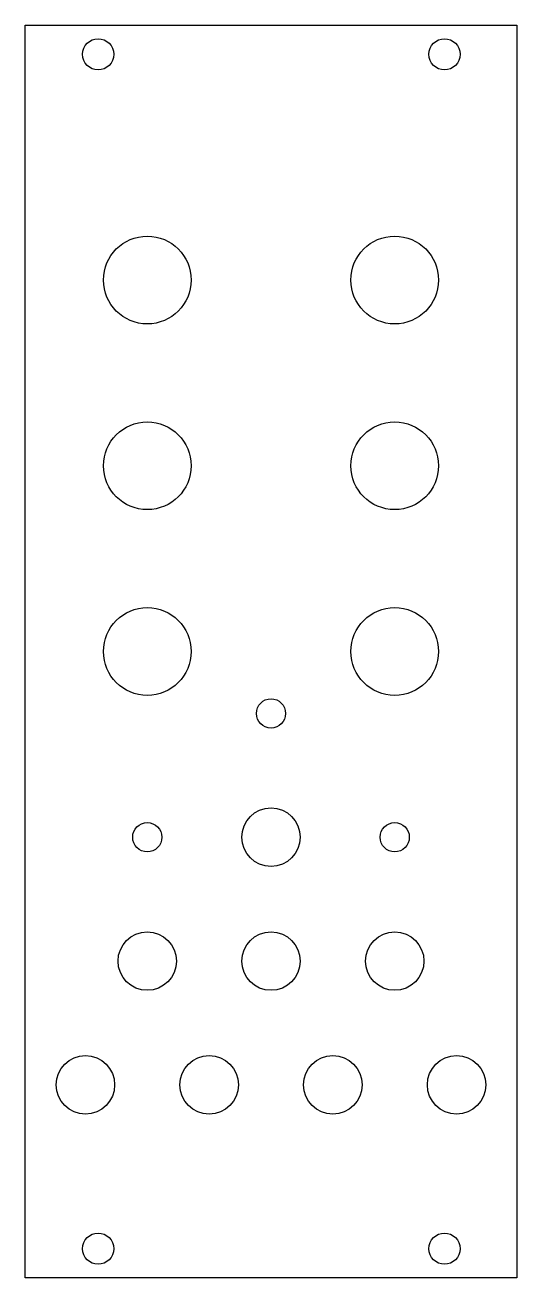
# Model space of a CAD drawing. Extents: x 0 to 51, y 0 to 129.
import ezdxf

# ---------------------------------------------------------------- set-up
doc = ezdxf.new("R2010")
doc.units = 0
doc.layers.add('Cut', color=7, linetype='CONTINUOUS')

msp = doc.modelspace()

# ---------------------------------------------------------------- linework, layer by layer
at = {"layer": 'Cut', "color": 7}
for points in [[(0.099988, 128.500005), (50.59999, 128.500005), (50.59999, 0.000001), (0.099988, 0.000001), (0.099988, 128.500005)], [(9.199989, 125.500005), (9.199989, 125.500005)], [(44.759991, 125.500005), (44.759991, 125.500005)], [(17.149989, 102.350005), (17.149989, 102.350005)], [(42.549991, 102.350005), (42.549991, 102.350005)], [(17.149989, 83.300003), (17.149989, 83.300003)], [(42.549991, 83.300003), (42.549991, 83.300003)], [(17.149989, 64.250003), (17.149989, 64.250003)], [(42.549991, 64.250003), (42.549991, 64.250003)], [(26.849989, 57.900005), (26.849989, 57.900005)], [(14.149989, 45.2), (14.149989, 45.2)], [(28.349989, 45.2), (28.349989, 45.2)], [(39.549991, 45.2), (39.549991, 45.2)], [(15.649989, 32.500002), (15.649989, 32.500002)], [(28.349989, 32.500002), (28.349989, 32.500002)], [(41.049991, 32.500002), (41.049991, 32.500002)], [(9.299988, 19.800002), (9.299988, 19.800002)], [(21.999989, 19.800002), (21.999989, 19.800002)], [(34.699989, 19.800002), (34.699989, 19.800002)], [(47.399989, 19.800002), (47.399989, 19.800002)], [(9.199989, 3.000001), (9.199989, 3.000001)], [(44.759991, 3.000001), (44.759991, 3.000001)]]:
    msp.add_lwpolyline(points, dxfattribs=at)
for points in [[(5.999989, 125.500005), (5.999989, 126.383661), (6.716333, 127.100005), (7.599989, 127.100005)], [(7.599989, 127.100005), (8.483644, 127.100005), (9.199989, 126.383661), (9.199989, 125.500005)], [(41.559991, 125.500005), (41.559991, 126.383661), (42.276336, 127.100005), (43.159991, 127.100005)], [(43.159991, 127.100005), (44.043647, 127.100005), (44.759991, 126.383661), (44.759991, 125.500005)], [(7.599989, 123.900005), (6.716333, 123.900005), (5.999989, 124.61635), (5.999989, 125.500005)], [(9.199989, 125.500005), (9.199989, 124.61635), (8.483644, 123.900005), (7.599989, 123.900005)], [(43.159991, 123.900005), (42.276336, 123.900005), (41.559991, 124.61635), (41.559991, 125.500005)], [(44.759991, 125.500005), (44.759991, 124.61635), (44.043647, 123.900005), (43.159991, 123.900005)], [(8.149989, 102.350005), (8.149989, 104.835287), (10.164708, 106.850005), (12.649989, 106.850005)], [(12.649989, 106.850005), (15.135271, 106.850005), (17.149989, 104.835287), (17.149989, 102.350005)], [(33.54999, 102.350005), (33.54999, 104.835287), (35.564708, 106.850005), (38.049991, 106.850005)], [(38.049991, 106.850005), (40.535272, 106.850005), (42.549991, 104.835287), (42.549991, 102.350005)], [(12.649989, 97.850004), (10.164708, 97.850004), (8.149989, 99.864724), (8.149989, 102.350005)], [(17.149989, 102.350005), (17.149989, 99.864724), (15.135271, 97.850004), (12.649989, 97.850004)], [(38.049991, 97.850004), (35.564708, 97.850004), (33.54999, 99.864724), (33.54999, 102.350005)], [(42.549991, 102.350005), (42.549991, 99.864724), (40.535272, 97.850004), (38.049991, 97.850004)], [(8.149989, 83.300003), (8.149989, 85.785285), (10.164708, 87.800003), (12.649989, 87.800003)], [(12.649989, 87.800003), (15.135271, 87.800003), (17.149989, 85.785285), (17.149989, 83.300003)], [(33.54999, 83.300003), (33.54999, 85.785285), (35.564708, 87.800003), (38.049991, 87.800003)], [(38.049991, 87.800003), (40.535272, 87.800003), (42.549991, 85.785285), (42.549991, 83.300003)], [(12.649989, 78.800003), (10.164708, 78.800003), (8.149989, 80.814722), (8.149989, 83.300003)], [(17.149989, 83.300003), (17.149989, 80.814722), (15.135271, 78.800003), (12.649989, 78.800003)], [(38.049991, 78.800003), (35.564708, 78.800003), (33.54999, 80.814722), (33.54999, 83.300003)], [(42.549991, 83.300003), (42.549991, 80.814722), (40.535272, 78.800003), (38.049991, 78.800003)], [(8.149989, 64.250003), (8.149989, 66.735284), (10.164708, 68.750004), (12.649989, 68.750004)], [(12.649989, 68.750004), (15.135271, 68.750004), (17.149989, 66.735284), (17.149989, 64.250003)], [(33.54999, 64.250003), (33.54999, 66.735284), (35.564708, 68.750004), (38.049991, 68.750004)], [(38.049991, 68.750004), (40.535272, 68.750004), (42.549991, 66.735284), (42.549991, 64.250003)], [(12.649989, 59.750003), (10.164708, 59.750003), (8.149989, 61.764722), (8.149989, 64.250003)], [(17.149989, 64.250003), (17.149989, 61.764722), (15.135271, 59.750003), (12.649989, 59.750003)], [(38.049991, 59.750003), (35.564708, 59.750003), (33.54999, 61.764722), (33.54999, 64.250003)], [(42.549991, 64.250003), (42.549991, 61.764722), (40.535272, 59.750003), (38.049991, 59.750003)], [(23.849989, 57.900005), (23.849989, 58.728432), (24.521562, 59.400005), (25.349989, 59.400005)], [(25.349989, 59.400005), (26.178416, 59.400005), (26.849989, 58.728432), (26.849989, 57.900005)], [(25.349989, 56.400005), (24.521562, 56.400005), (23.849989, 57.071577), (23.849989, 57.900005)], [(26.849989, 57.900005), (26.849989, 57.071577), (26.178416, 56.400005), (25.349989, 56.400005)], [(22.349989, 45.2), (22.349989, 46.856854), (23.693135, 48.2), (25.349989, 48.2)], [(25.349989, 48.2), (27.006843, 48.2), (28.349989, 46.856854), (28.349989, 45.2)], [(11.149989, 45.2), (11.149989, 46.028427), (11.821562, 46.7), (12.649989, 46.7)], [(12.649989, 46.7), (13.478416, 46.7), (14.149989, 46.028427), (14.149989, 45.2)], [(36.54999, 45.2), (36.54999, 46.028427), (37.221564, 46.7), (38.049991, 46.7)], [(38.049991, 46.7), (38.878418, 46.7), (39.549991, 46.028427), (39.549991, 45.2)], [(12.649989, 43.7), (11.821562, 43.7), (11.149989, 44.371573), (11.149989, 45.2)], [(14.149989, 45.2), (14.149989, 44.371573), (13.478416, 43.7), (12.649989, 43.7)], [(25.349989, 42.2), (23.693135, 42.2), (22.349989, 43.543146), (22.349989, 45.2)], [(28.349989, 45.2), (28.349989, 43.543146), (27.006843, 42.2), (25.349989, 42.2)], [(38.049991, 43.7), (37.221564, 43.7), (36.54999, 44.371573), (36.54999, 45.2)], [(39.549991, 45.2), (39.549991, 44.371573), (38.878418, 43.7), (38.049991, 43.7)], [(9.649989, 32.500002), (9.649989, 34.156856), (10.993135, 35.500002), (12.649989, 35.500002)], [(12.649989, 35.500002), (14.306843, 35.500002), (15.649989, 34.156856), (15.649989, 32.500002)], [(22.349989, 32.500002), (22.349989, 34.156856), (23.693135, 35.500002), (25.349989, 35.500002)], [(25.349989, 35.500002), (27.006843, 35.500002), (28.349989, 34.156856), (28.349989, 32.500002)], [(35.04999, 32.500002), (35.04999, 34.156856), (36.393136, 35.500002), (38.049991, 35.500002)], [(38.049991, 35.500002), (39.706845, 35.500002), (41.049991, 34.156856), (41.049991, 32.500002)], [(12.649989, 29.500002), (10.993135, 29.500002), (9.649989, 30.843148), (9.649989, 32.500002)], [(15.649989, 32.500002), (15.649989, 30.843148), (14.306843, 29.500002), (12.649989, 29.500002)], [(25.349989, 29.500002), (23.693135, 29.500002), (22.349989, 30.843148), (22.349989, 32.500002)], [(28.349989, 32.500002), (28.349989, 30.843148), (27.006843, 29.500002), (25.349989, 29.500002)], [(38.049991, 29.500002), (36.393136, 29.500002), (35.04999, 30.843148), (35.04999, 32.500002)], [(41.049991, 32.500002), (41.049991, 30.843148), (39.706845, 29.500002), (38.049991, 29.500002)], [(3.299988, 19.800002), (3.299988, 21.456862), (4.643134, 22.800002), (6.299988, 22.800002)], [(6.299988, 22.800002), (7.956843, 22.800002), (9.299988, 21.456862), (9.299988, 19.800002)], [(15.999989, 19.800002), (15.999989, 21.456862), (17.343134, 22.800002), (18.999989, 22.800002)], [(18.999989, 22.800002), (20.656843, 22.800002), (21.999989, 21.456862), (21.999989, 19.800002)], [(28.699989, 19.800002), (28.699989, 21.456862), (30.043135, 22.800002), (31.699989, 22.800002)], [(31.699989, 22.800002), (33.356844, 22.800002), (34.699989, 21.456862), (34.699989, 19.800002)], [(41.399989, 19.800002), (41.399989, 21.456862), (42.743135, 22.800002), (44.399989, 22.800002)], [(44.399989, 22.800002), (46.056843, 22.800002), (47.399989, 21.456862), (47.399989, 19.800002)], [(6.299988, 16.800002), (4.643134, 16.800002), (3.299988, 18.143152), (3.299988, 19.800002)], [(9.299988, 19.800002), (9.299988, 18.143152), (7.956843, 16.800002), (6.299988, 16.800002)], [(18.999989, 16.800002), (17.343134, 16.800002), (15.999989, 18.143152), (15.999989, 19.800002)], [(21.999989, 19.800002), (21.999989, 18.143152), (20.656843, 16.800002), (18.999989, 16.800002)], [(31.699989, 16.800002), (30.043135, 16.800002), (28.699989, 18.143152), (28.699989, 19.800002)], [(34.699989, 19.800002), (34.699989, 18.143152), (33.356844, 16.800002), (31.699989, 16.800002)], [(44.399989, 16.800002), (42.743135, 16.800002), (41.399989, 18.143152), (41.399989, 19.800002)], [(47.399989, 19.800002), (47.399989, 18.143152), (46.056843, 16.800002), (44.399989, 16.800002)], [(5.999989, 3.000001), (5.999989, 3.883661), (6.716333, 4.600002), (7.599989, 4.600002)], [(7.599989, 4.600002), (8.483644, 4.600002), (9.199989, 3.883661), (9.199989, 3.000001)], [(41.559991, 3.000001), (41.559991, 3.883661), (42.276336, 4.600002), (43.159991, 4.600002)], [(43.159991, 4.600002), (44.043647, 4.600002), (44.759991, 3.883661), (44.759991, 3.000001)], [(7.599989, 1.400001), (6.716333, 1.400001), (5.999989, 2.116341), (5.999989, 3.000001)], [(9.199989, 3.000001), (9.199989, 2.116341), (8.483644, 1.400001), (7.599989, 1.400001)], [(43.159991, 1.400001), (42.276336, 1.400001), (41.559991, 2.116341), (41.559991, 3.000001)], [(44.759991, 3.000001), (44.759991, 2.116341), (44.043647, 1.400001), (43.159991, 1.400001)]]:
    msp.add_open_spline(points, degree=3, dxfattribs=at)

doc.saveas('drawing.dxf')
